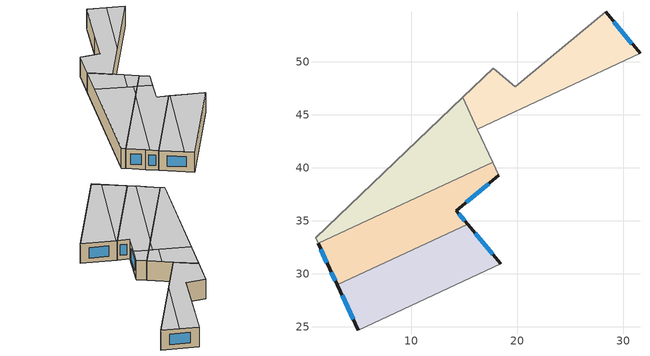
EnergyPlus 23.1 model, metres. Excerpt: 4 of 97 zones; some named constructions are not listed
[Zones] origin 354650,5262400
d8a8c0cfb1fc5a14_F0_dwelling_0
 floor ground (EU_floor_Construction): 14.85,46.66 17.71,40.53 1.23,32.86 0.98,33.41 z0
 wall to d8a8c0cfb1fc5a14_F0_dwelling_1 (EU_wall_Construction): 1.23,32.86 17.71,40.53 z0:3
 wall adiabatic (EU_wall_Construction): 14.85,46.66 0.98,33.41 1.23,32.86 z0:3
 wall to d8a8c0cfb1fc5a14_F0_dwelling_9 (EU_wall_Construction): 17.71,40.53 16.25,43.65 z0:3
 wall to d8a8c0cfb1fc5a14_F0_dwelling_8 (EU_wall_Construction): 16.25,43.66 14.85,46.66 z0:3
 ceiling to d8a8c0cfb1fc5a14_F1_dwelling_0 (EU_floor_Construction): 13.3,38.48 14.97,39.8 11.83,43.77 0.98,33.41 1.23,32.86 z3
 ceiling to d8a8c0cfb1fc5a14_F1_dwelling_8 (EU_floor_Construction): 16.87,42.33 14.85,46.66 11.83,43.77 14.48,40.43 z3
 ceiling to d8a8c0cfb1fc5a14_F1_dwelling_1 (EU_floor_Construction): 15.29,39.4 14.97,39.8 13.3,38.48 z3
 ceiling to d8a8c0cfb1fc5a14_F1_dwelling_9 (EU_floor_Construction): 17.71,40.53 16.87,42.33 14.48,40.43 15.29,39.4 z3
d8a8c0cfb1fc5a14_F0_dwelling_1
 floor ground (EU_floor_Construction): 17.71,40.53 18.28,39.29 14.27,35.94 15.32,34.68 3.02,28.96 2.31,30.48 1.23,32.86 z0
 wall outside (EU_wall_Construction): 15.32,34.68 14.27,35.94 18.28,39.29 / 1.23,32.86 2.31,30.48 3.02,28.96 z0:3
 wall to d8a8c0cfb1fc5a14_F0_dwelling_2 (EU_wall_Construction): 3.02,28.96 15.32,34.68 z0:3
 wall to d8a8c0cfb1fc5a14_F0_dwelling_9 (EU_wall_Construction): 18.28,39.29 17.71,40.53 z0:3
 window (EU_Window_Construction): 15.21,36.73 17.34,38.5 / 15.07,34.98 14.51,35.65 / 2.48,30.12 2.85,29.32 / 1.48,32.3 2.06,31.04 z0.7:2.3
 ceiling to d8a8c0cfb1fc5a14_F1_dwelling_1 (EU_floor_Construction): 15.32,34.68 14.27,35.94 16.53,37.83 15.29,39.4 13.3,38.48 2.55,29.97 3.02,28.96 z3
 ceiling to d8a8c0cfb1fc5a14_F1_dwelling_0 (EU_floor_Construction): 13.3,38.48 1.23,32.86 2.31,30.48 2.55,29.97 z3
 ceiling to d8a8c0cfb1fc5a14_F1_dwelling_9 (EU_floor_Construction): 18.28,39.29 17.71,40.53 15.29,39.4 16.53,37.83 z3
d8a8c0cfb1fc5a14_F0_dwelling_2
 floor ground (EU_floor_Construction): 15.32,34.68 18.46,30.94 5.01,24.68 3.02,28.96 z0
 wall outside (EU_wall_Construction): 3.02,28.96 5.01,24.68 / 18.46,30.94 15.32,34.68 z0:3
 wall to d8a8c0cfb1fc5a14_F0_dwelling_3 (EU_wall_Construction): 5.01,24.68 18.46,30.94 z0:3
 window (EU_Window_Construction): 3.49,27.95 4.54,25.69 / 17.72,31.82 16.06,33.8 z0.7:2.3
 ceiling to d8a8c0cfb1fc5a14_F1_dwelling_2 (EU_floor_Construction): 17.88,30.67 18.36,31.06 15.45,34.53 4.47,25.84 5.01,24.68 z3
 ceiling to d8a8c0cfb1fc5a14_F1_dwelling_1 (EU_floor_Construction): 15.45,34.53 15.32,34.68 3.02,28.96 4.47,25.84 z3
 ceiling to d8a8c0cfb1fc5a14_F1_dwelling_3 (EU_floor_Construction): 18.46,30.94 18.36,31.06 17.88,30.67 z3
d8a8c0cfb1fc5a14_F0_dwelling_8
 floor ground (EU_floor_Construction): 28.36,54.71 31.6,50.8 16.25,43.66 14.85,46.66 17.74,49.41 19.81,47.62 23.16,50.41 z0
 wall outside (EU_wall_Construction): 31.6,50.8 28.36,54.71 z0:3
 wall adiabatic (EU_wall_Construction): 28.36,54.71 23.16,50.41 19.81,47.62 17.74,49.41 14.85,46.66 z0:3
 wall to d8a8c0cfb1fc5a14_F0_dwelling_9 (EU_wall_Construction): 16.25,43.66 31.6,50.8 z0:3
 window (EU_Window_Construction): 30.84,51.71 29.12,53.79 z0.7:2.3
 ceiling to d8a8c0cfb1fc5a14_F1_dwelling_8 (EU_floor_Construction): 21.83,46.25 30.01,52.72 28.36,54.71 23.16,50.41 19.81,47.62 17.74,49.41 14.85,46.66 16.25,43.66 z3
 ceiling to d8a8c0cfb1fc5a14_F1_dwelling_9 (EU_floor_Construction): 31.6,50.8 30.01,52.72 21.83,46.25 z3
[SCHEDULE:FILE] Column Number=1; Rows to Skip at Top=0; Number of Hours of Data=8760; Column Separator=Comma; Interpolate to Timestep=No; Minutes per Item=60; Adjust Schedule for Daylight Savings=Yes
Name | File
EU_Step8_GainSchedule_d8a8c0cfb1fc5a14_F3_dwelling_1_f000 | ../../schedules/d8a8c0cfb1fc5a14/d8a8c0cfb1fc5a14_F3_dwelling_1_f000_gain.csv
EU_Step8_GainSchedule_d8a8c0cfb1fc5a14_F3_dwelling_2_f000 | ../../schedules/d8a8c0cfb1fc5a14/d8a8c0cfb1fc5a14_F3_dwelling_2_f000_gain.csv
EU_Step8_GainSchedule_d8a8c0cfb1fc5a14_F3_dwelling_3_f000 | ../../schedules/d8a8c0cfb1fc5a14/d8a8c0cfb1fc5a14_F3_dwelling_3_f000_gain.csv
EU_Step8_GainSchedule_d8a8c0cfb1fc5a14_F3_dwelling_4_f000 | ../../schedules/d8a8c0cfb1fc5a14/d8a8c0cfb1fc5a14_F3_dwelling_4_f000_gain.csv
EU_Step8_GainSchedule_d8a8c0cfb1fc5a14_F3_dwelling_5_f000 | ../../schedules/d8a8c0cfb1fc5a14/d8a8c0cfb1fc5a14_F3_dwelling_5_f000_gain.csv
EU_Step8_GainSchedule_d8a8c0cfb1fc5a14_F3_dwelling_6_f000 | ../../schedules/d8a8c0cfb1fc5a14/d8a8c0cfb1fc5a14_F3_dwelling_6_f000_gain.csv
EU_Step8_GainSchedule_d8a8c0cfb1fc5a14_F3_dwelling_7_f000 | ../../schedules/d8a8c0cfb1fc5a14/d8a8c0cfb1fc5a14_F3_dwelling_7_f000_gain.csv
EU_Step8_GainSchedule_d8a8c0cfb1fc5a14_F3_dwelling_8_f000 | ../../schedules/d8a8c0cfb1fc5a14/d8a8c0cfb1fc5a14_F3_dwelling_8_f000_gain.csv
EU_Step8_GainSchedule_d8a8c0cfb1fc5a14_F3_dwelling_9_f000 | ../../schedules/d8a8c0cfb1fc5a14/d8a8c0cfb1fc5a14_F3_dwelling_9_f000_gain.csv
EU_Step8_GainSchedule_d8a8c0cfb1fc5a14_F3_dwelling_10_f000 | ../../schedules/d8a8c0cfb1fc5a14/d8a8c0cfb1fc5a14_F3_dwelling_10_f000_gain.csv
EU_Step8_GainSchedule_d8a8c0cfb1fc5a14_F3_dwelling_11_f000 | ../../schedules/d8a8c0cfb1fc5a14/d8a8c0cfb1fc5a14_F3_dwelling_11_f000_gain.csv
EU_Step8_GainSchedule_d8a8c0cfb1fc5a14_F3_dwelling_12_f000 | ../../schedules/d8a8c0cfb1fc5a14/d8a8c0cfb1fc5a14_F3_dwelling_12_f000_gain.csv
EU_Step8_GainSchedule_d8a8c0cfb1fc5a14_F3_dwelling_13_f000 | ../../schedules/d8a8c0cfb1fc5a14/d8a8c0cfb1fc5a14_F3_dwelling_13_f000_gain.csv
EU_Step8_GainSchedule_d8a8c0cfb1fc5a14_F3_dwelling_14_f000 | ../../schedules/d8a8c0cfb1fc5a14/d8a8c0cfb1fc5a14_F3_dwelling_14_f000_gain.csv
EU_Step8_GainSchedule_d8a8c0cfb1fc5a14_F3_dwelling_15_f000 | ../../schedules/d8a8c0cfb1fc5a14/d8a8c0cfb1fc5a14_F3_dwelling_15_f000_gain.csv
EU_Step8_GainSchedule_d8a8c0cfb1fc5a14_F5_dwelling_2_f000 | ../../schedules/d8a8c0cfb1fc5a14/d8a8c0cfb1fc5a14_F5_dwelling_2_f000_gain.csv
EU_Step8_GainSchedule_d8a8c0cfb1fc5a14_F5_dwelling_3_f000 | ../../schedules/d8a8c0cfb1fc5a14/d8a8c0cfb1fc5a14_F5_dwelling_3_f000_gain.csv
EU_Step8_GainSchedule_d8a8c0cfb1fc5a14_F5_dwelling_4_f000 | ../../schedules/d8a8c0cfb1fc5a14/d8a8c0cfb1fc5a14_F5_dwelling_4_f000_gain.csv
EU_Step8_GainSchedule_d8a8c0cfb1fc5a14_F5_dwelling_5_f000 | ../../schedules/d8a8c0cfb1fc5a14/d8a8c0cfb1fc5a14_F5_dwelling_5_f000_gain.csv
EU_Step8_GainSchedule_d8a8c0cfb1fc5a14_F5_dwelling_6_f000 | ../../schedules/d8a8c0cfb1fc5a14/d8a8c0cfb1fc5a14_F5_dwelling_6_f000_gain.csv
EU_Step8_GainSchedule_d8a8c0cfb1fc5a14_F5_dwelling_7_f000 | ../../schedules/d8a8c0cfb1fc5a14/d8a8c0cfb1fc5a14_F5_dwelling_7_f000_gain.csv
EU_Step8_GainSchedule_d8a8c0cfb1fc5a14_F5_dwelling_8_f000 | ../../schedules/d8a8c0cfb1fc5a14/d8a8c0cfb1fc5a14_F5_dwelling_8_f000_gain.csv
EU_Step8_GainSchedule_d8a8c0cfb1fc5a14_F5_dwelling_9_f000 | ../../schedules/d8a8c0cfb1fc5a14/d8a8c0cfb1fc5a14_F5_dwelling_9_f000_gain.csv
EU_Step8_GainSchedule_d8a8c0cfb1fc5a14_F5_dwelling_10_f000 | ../../schedules/d8a8c0cfb1fc5a14/d8a8c0cfb1fc5a14_F5_dwelling_10_f000_gain.csv
EU_Step8_GainSchedule_d8a8c0cfb1fc5a14_F5_dwelling_11_f000 | ../../schedules/d8a8c0cfb1fc5a14/d8a8c0cfb1fc5a14_F5_dwelling_11_f000_gain.csv
EU_Step8_GainSchedule_d8a8c0cfb1fc5a14_F5_dwelling_12_f000 | ../../schedules/d8a8c0cfb1fc5a14/d8a8c0cfb1fc5a14_F5_dwelling_12_f000_gain.csv
EU_Step8_GainSchedule_d8a8c0cfb1fc5a14_F5_dwelling_13_f000 | ../../schedules/d8a8c0cfb1fc5a14/d8a8c0cfb1fc5a14_F5_dwelling_13_f000_gain.csv
EU_Step8_GainSchedule_d8a8c0cfb1fc5a14_F5_dwelling_14_f000 | ../../schedules/d8a8c0cfb1fc5a14/d8a8c0cfb1fc5a14_F5_dwelling_14_f000_gain.csv
EU_Step8_GainSchedule_d8a8c0cfb1fc5a14_F5_dwelling_15_f000 | ../../schedules/d8a8c0cfb1fc5a14/d8a8c0cfb1fc5a14_F5_dwelling_15_f000_gain.csv
